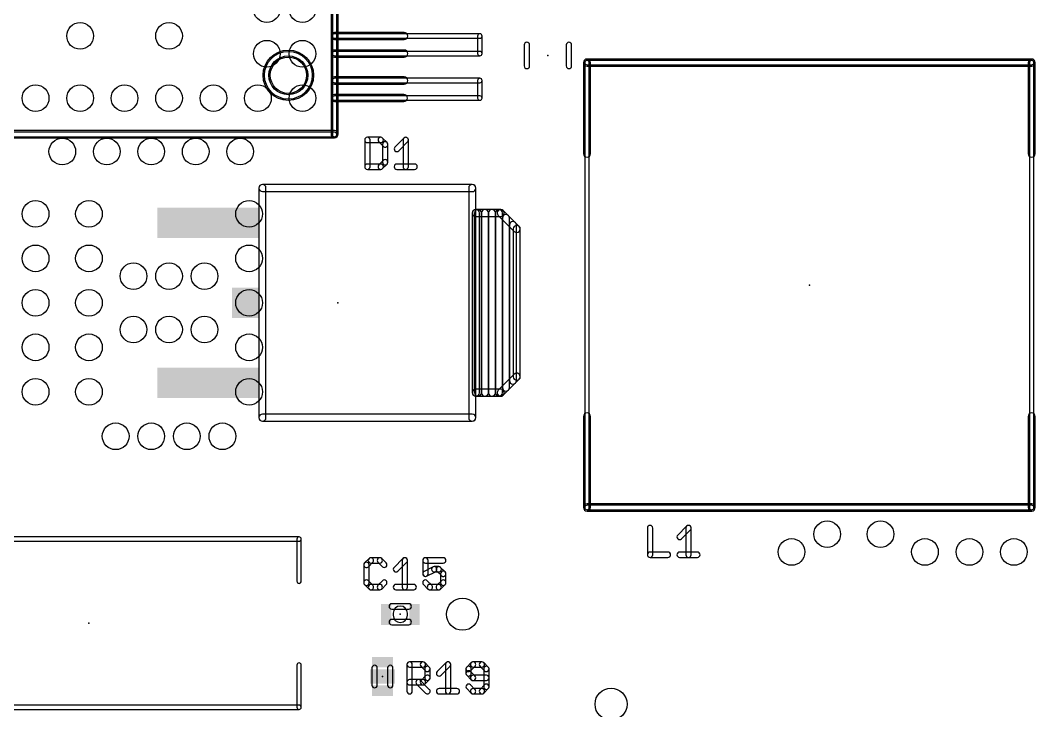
# Model space of a CAD drawing. Extents: x -10 to 136, y -30 to 100.
# Drawn here: x 50.62 to 79.62, y 52.62 to 72.33 of the extents above; entities that cross this region are included whole.
import ezdxf

# ---------------------------------------------------------------- set-up
doc = ezdxf.new("R2010")
doc.units = 0
for name, color, linetype in [('18', 82, 'CONTINUOUS'), ('21', 253, 'CONTINUOUS'), ('23', 7, 'CONTINUOUS'), ('25', 253, 'CONTINUOUS'), ('49', 253, 'CONTINUOUS'), ('51', 253, 'CONTINUOUS')]:
    doc.layers.add(name, color=color, linetype=linetype)

# ---------------------------------------------------------------- blocks, each defined once
blk = doc.blocks.new('RECT')
blk.add_solid([(-0.5, -0.5), (0.5, -0.5), (-0.5, 0.5), (0.5, 0.5)])
blk = doc.blocks.new('ROUNDV')
blk.add_circle((0, 0), 0.5)

msp = doc.modelspace()

# ---------------------------------------------------------------- linework, layer by layer
at = {"layer": '21'}
for points in [[(59.4904, 79.278), (59.4904, 71.878, 1), (59.6936, 71.878), (59.6936, 79.278, 1)], [(59.4904, 71.878), (59.4904, 71.378, 1), (59.6936, 71.378), (59.6936, 71.878, 1)], [(59.592, 71.7764), (61.582, 71.7764, 1), (61.582, 71.9796), (59.592, 71.9796, 1)], [(65.0082, 71.6232), (65.0082, 71.0232, 1), (65.1606, 71.0232), (65.1606, 71.6232, 1)], [(66.2082, 71.6232), (66.2082, 71.0232, 1), (66.3606, 71.0232), (66.3606, 71.6232, 1)], [(59.4904, 71.378), (59.4904, 70.608, 1), (59.6936, 70.608), (59.6936, 71.378, 1)], [(59.592, 71.2764), (61.582, 71.2764, 1), (61.582, 71.4796), (59.592, 71.4796, 1)], [(66.9036, 68.52), (66.9036, 71.12, 1), (66.7004, 71.12), (66.7004, 68.52, 1)], [(66.802, 71.0184), (79.502, 71.0184, 1), (79.502, 71.2216), (66.802, 71.2216, 1)], [(79.4004, 71.12), (79.4004, 68.52, 1), (79.6036, 68.52), (79.6036, 71.12, 1)], [(59.4904, 70.608), (59.4904, 70.108, 1), (59.6936, 70.108), (59.6936, 70.608, 1)], [(59.592, 70.5064), (61.582, 70.5064, 1), (61.582, 70.7096), (59.592, 70.7096, 1)], [(59.4904, 70.108), (59.4904, 69.078, 1), (59.6936, 69.078), (59.6936, 70.108, 1)], [(59.592, 70.0064), (61.572, 70.0064, 1), (61.572, 70.2096), (59.592, 70.2096, 1)], [(59.592, 69.1796), (49.742, 69.1796, 1), (49.742, 68.9764), (59.592, 68.9764, 1)], [(57.6326, 60.985), (57.6326, 67.539, 1), (57.4294, 67.539), (57.4294, 60.985, 1)], [(57.531, 67.4374), (63.5254, 67.437, 1), (63.5254, 67.6402), (57.531, 67.6406, 1)], [(63.5254, 61.087), (57.531, 61.0866, 1), (57.531, 60.8834), (63.5254, 60.8838, 1)], [(66.7004, 61.02), (66.7004, 58.42, 1), (66.9036, 58.42), (66.9036, 61.02, 1)], [(79.6036, 58.42), (79.6036, 61.02, 1), (79.4004, 61.02), (79.4004, 58.42, 1)], [(66.802, 58.3184), (79.502, 58.3184, 1), (79.502, 58.5216), (66.802, 58.5216, 1)], [(58.578, 57.5815), (46.578, 57.5815, 1), (46.578, 57.4545), (58.578, 57.4545, 1)], [(58.6415, 56.318), (58.6415, 57.518, 1), (58.5145, 57.518), (58.5145, 56.318, 1)], [(61.2648, 55.4025), (61.2648, 55.3415, 1), (61.6712, 55.3415), (61.6712, 55.4025, 1)], [(58.6415, 52.718), (58.6415, 53.918, 1), (58.5145, 53.918), (58.5145, 52.718, 1)], [(46.578, 52.6545), (58.578, 52.6545, 1), (58.578, 52.7815), (46.578, 52.7815, 1)]]:
    msp.add_lwpolyline(points, format="xyb", close=True, dxfattribs=at)
for radius in [0.7201, 0.5169]:
    msp.add_circle((58.272, 70.758), radius, dxfattribs=at)
at = {"layer": '23'}
for p in [(65.6844, 71.3232), (73.152, 64.77), (59.69, 64.262), (52.578, 55.118), (61.468, 55.372), (60.96, 53.594)]:
    msp.add_point(p, dxfattribs=at)
at = {"layer": '25'}
for points in [[(60.452, 68.9108), (60.452, 68.1482, 1), (60.6044, 68.1482), (60.6044, 68.9108, 1)], [(60.9095, 68.987), (60.5282, 68.987, 1), (60.5282, 68.8346), (60.9095, 68.8346, 1)], [(61.0905, 68.8376), (60.9634, 68.9647, 1), (60.8556, 68.857), (60.9828, 68.7299, 1)], [(61.1128, 68.2753), (61.1128, 68.7837, 1), (60.9604, 68.7837), (60.9604, 68.2753, 1)], [(61.424, 68.6028), (61.6783, 68.857, 1), (61.5705, 68.9647), (61.3163, 68.7105, 1)], [(61.5482, 68.9108), (61.5482, 68.1482, 1), (61.7006, 68.1482), (61.7006, 68.9108, 1)], [(60.5282, 68.072), (60.9095, 68.072, 1), (60.9095, 68.2244), (60.5282, 68.2244, 1)], [(60.9634, 68.0943), (61.0905, 68.2214, 1), (60.9828, 68.3292), (60.8556, 68.2021, 1)], [(61.3702, 68.072), (61.8786, 68.072, 1), (61.8786, 68.2244), (61.3702, 68.2244, 1)], [(68.5276, 57.8341), (68.5276, 57.0714, 1), (68.68, 57.0714), (68.68, 57.8341, 1)], [(69.4996, 57.526), (69.7539, 57.7802, 1), (69.6461, 57.8879), (69.3919, 57.6337, 1)], [(69.6238, 57.8341), (69.6238, 57.0714, 1), (69.7762, 57.0714), (69.7762, 57.8341, 1)], [(68.6038, 56.9952), (69.1122, 56.9952, 1), (69.1122, 57.1476), (68.6038, 57.1476, 1)], [(69.4458, 56.9952), (69.9542, 56.9952, 1), (69.9542, 57.1476), (69.4458, 57.1476, 1)], [(60.576, 56.9632), (60.4489, 56.8361, 1), (60.5567, 56.7284), (60.6838, 56.8555, 1)], [(60.4266, 56.7822), (60.4266, 56.2738, 1), (60.579, 56.2738), (60.579, 56.7822, 1)], [(60.8841, 56.9856), (60.6299, 56.9856, 1), (60.6299, 56.8332), (60.8841, 56.8332, 1)], [(61.0651, 56.8361), (60.938, 56.9632, 1), (60.8302, 56.8555), (60.9574, 56.7284, 1)], [(61.3986, 56.6013), (61.6529, 56.8555, 1), (61.5451, 56.9632), (61.2909, 56.709, 1)], [(61.5228, 56.9094), (61.5228, 56.1467, 1), (61.6752, 56.1467), (61.6752, 56.9094, 1)], [(62.6952, 56.9856), (62.1867, 56.9856, 1), (62.1867, 56.8332), (62.6952, 56.8332, 1)], [(62.1105, 56.9094), (62.1105, 56.528, 1), (62.2629, 56.528), (62.2629, 56.9094, 1)], [(62.2208, 56.4599), (62.475, 56.587, 1), (62.4069, 56.7233), (62.1527, 56.5962, 1)], [(62.4409, 56.5789), (62.5681, 56.5789, 1), (62.5681, 56.7313), (62.4409, 56.7313, 1)], [(62.5142, 56.6013), (62.6413, 56.4741, 1), (62.749, 56.5819), (62.6219, 56.709, 1)], [(62.619, 56.528), (62.619, 56.2738, 1), (62.7714, 56.2738), (62.7714, 56.528, 1)], [(60.4489, 56.2199), (60.576, 56.0928, 1), (60.6838, 56.2006), (60.5567, 56.3277, 1)], [(60.938, 56.0928), (61.0651, 56.2199, 1), (60.9574, 56.3277), (60.8302, 56.2006, 1)], [(62.3677, 56.2006), (62.2406, 56.3277, 1), (62.1328, 56.2199), (62.26, 56.0928, 1)], [(62.6413, 56.3277), (62.5142, 56.2006, 1), (62.6219, 56.0928), (62.749, 56.2199, 1)], [(60.6299, 56.0705), (60.8841, 56.0705, 1), (60.8841, 56.2229), (60.6299, 56.2229, 1)], [(61.3448, 56.0705), (61.8532, 56.0705, 1), (61.8532, 56.2229), (61.3448, 56.2229, 1)], [(62.5681, 56.2229), (62.3138, 56.2229, 1), (62.3138, 56.0705), (62.5681, 56.0705, 1)], [(61.8123, 53.1749), (61.8123, 53.9376, 1), (61.6599, 53.9376), (61.6599, 53.1749, 1)], [(61.7361, 53.8614), (62.1174, 53.8614, 1), (62.1174, 54.0138), (61.7361, 54.0138, 1)], [(62.0635, 53.8837), (62.1907, 53.7566, 1), (62.2984, 53.8643), (62.1713, 53.9914, 1)], [(62.6319, 53.6295), (62.8862, 53.8837, 1), (62.7784, 53.9914), (62.5242, 53.7372, 1)], [(62.7561, 53.9376), (62.7561, 53.1749, 1), (62.9085, 53.1749), (62.9085, 53.9376, 1)], [(63.4933, 53.9914), (63.3661, 53.8643, 1), (63.4739, 53.7566), (63.601, 53.8837, 1)], [(63.8014, 54.0138), (63.5471, 54.0138, 1), (63.5471, 53.8614), (63.8014, 53.8614, 1)], [(63.9823, 53.8643), (63.8552, 53.9914, 1), (63.7475, 53.8837), (63.8746, 53.7566, 1)], [(62.1683, 53.8104), (62.1683, 53.5562, 1), (62.3207, 53.5562), (62.3207, 53.8104, 1)], [(63.3438, 53.8104), (63.3438, 53.6833, 1), (63.4962, 53.6833), (63.4962, 53.8104, 1)], [(63.3661, 53.6295), (63.4933, 53.5023, 1), (63.601, 53.6101), (63.4739, 53.7372, 1)], [(64.0047, 53.302), (64.0047, 53.8104, 1), (63.8523, 53.8104), (63.8523, 53.302, 1)], [(62.1174, 53.5053), (61.7361, 53.5053, 1), (61.7361, 53.3529), (62.1174, 53.3529, 1)], [(61.9364, 53.3752), (62.1907, 53.121, 1), (62.2984, 53.2288), (62.0442, 53.483, 1)], [(62.1907, 53.6101), (62.0635, 53.483, 1), (62.1713, 53.3752), (62.2984, 53.5023, 1)], [(63.3661, 53.2481), (63.4933, 53.121, 1), (63.601, 53.2288), (63.4739, 53.3559, 1)], [(63.5471, 53.48), (63.9285, 53.48, 1), (63.9285, 53.6324), (63.5471, 53.6324, 1)], [(63.8552, 53.121), (63.9823, 53.2481, 1), (63.8746, 53.3559), (63.7475, 53.2288, 1)], [(62.5781, 53.0987), (63.0865, 53.0987, 1), (63.0865, 53.2511), (62.5781, 53.2511, 1)], [(63.5471, 53.0987), (63.8014, 53.0987, 1), (63.8014, 53.2511), (63.5471, 53.2511, 1)]]:
    msp.add_lwpolyline(points, format="xyb", close=True, dxfattribs=at)
at = {"layer": '49'}
for radius in [38.2532, 37.9738]:
    msp.add_circle((65.024, 49.53), radius, dxfattribs=at)
at = {"layer": '51'}
for points in [[(59.6555, 69.068), (59.6555, 73.918, 1), (59.5285, 73.918), (59.5285, 69.068, 1)], [(63.742, 71.9415), (59.592, 71.9415, 1), (59.592, 71.8145), (63.742, 71.8145, 1)], [(63.8055, 71.378), (63.8055, 71.878, 1), (63.6785, 71.878), (63.6785, 71.378, 1)], [(59.592, 71.3145), (63.742, 71.3145, 1), (63.742, 71.4415), (59.592, 71.4415, 1)], [(66.802, 71.0565), (79.502, 71.0565, 1), (79.502, 71.1835), (66.802, 71.1835, 1)], [(66.8655, 58.42), (66.8655, 71.12, 1), (66.7385, 71.12), (66.7385, 58.42, 1)], [(79.4385, 71.12), (79.4385, 58.42, 1), (79.5655, 58.42), (79.5655, 71.12, 1)], [(63.742, 70.6715), (59.592, 70.6715, 1), (59.592, 70.5445), (63.742, 70.5445, 1)], [(63.8055, 70.108), (63.8055, 70.608, 1), (63.6785, 70.608), (63.6785, 70.108, 1)], [(59.592, 70.0445), (63.742, 70.0445, 1), (63.742, 70.1715), (59.592, 70.1715, 1)], [(49.742, 69.0045), (59.592, 69.0045, 1), (59.592, 69.1315), (49.742, 69.1315, 1)], [(63.4234, 67.539), (63.423, 60.9846, 1), (63.6262, 60.9846), (63.6266, 67.539, 1)], [(63.627, 66.7258), (64.3382, 66.7258, 1), (64.3382, 66.929), (63.627, 66.929, 1)], [(63.7286, 61.6966), (63.7286, 66.8274, 1), (63.5254, 66.8274), (63.5254, 61.6966, 1)], [(63.627, 66.7275), (64.3382, 66.7275, 1), (64.3382, 66.9273), (63.627, 66.9273, 1)], [(63.7269, 61.6966), (63.7269, 66.8274, 1), (63.5271, 66.8274), (63.5271, 61.6966, 1)], [(63.5861, 66.8274), (63.5861, 61.6966, 1), (63.7859, 61.6966), (63.7859, 66.8274, 1)], [(63.7859, 66.8274), (63.7859, 61.6966, 1), (63.9857, 61.6966), (63.9857, 66.8274, 1)], [(63.9857, 66.8274), (63.9857, 61.6966, 1), (64.1855, 61.6966), (64.1855, 66.8274, 1)], [(64.1855, 66.8274), (64.1855, 61.6966, 1), (64.3853, 61.6966), (64.3853, 66.8274, 1)], [(64.2664, 66.7556), (64.7236, 66.2984, 1), (64.8672, 66.442), (64.41, 66.8992, 1)], [(64.2676, 66.7568), (64.7248, 66.2996, 1), (64.866, 66.4408), (64.4088, 66.898, 1)], [(64.3853, 66.6804), (64.3853, 61.8436, 1), (64.5851, 61.8436), (64.5851, 66.6804, 1)], [(64.5851, 66.4806), (64.5851, 62.0434, 1), (64.7849, 62.0434), (64.7849, 66.4806, 1)], [(64.6938, 66.3702), (64.6938, 62.1538, 1), (64.897, 62.1538), (64.897, 66.3702, 1)], [(64.6955, 66.3702), (64.6955, 62.1538, 1), (64.8953, 62.1538), (64.8953, 66.3702, 1)], [(64.7236, 62.2256), (64.2664, 61.7684, 1), (64.41, 61.6248), (64.8672, 62.082, 1)], [(64.7248, 62.2244), (64.2676, 61.7672, 1), (64.4088, 61.626), (64.866, 62.0832, 1)], [(64.3382, 61.7982), (63.627, 61.7982, 1), (63.627, 61.595), (64.3382, 61.595, 1)], [(64.3382, 61.7965), (63.627, 61.7965, 1), (63.627, 61.5967), (64.3382, 61.5967, 1)], [(79.502, 58.4835), (66.802, 58.4835, 1), (66.802, 58.3565), (79.502, 58.3565, 1)], [(61.223, 55.5198), (61.713, 55.5198, 1), (61.713, 55.6722), (61.223, 55.6722, 1)], [(61.713, 55.2242), (61.223, 55.2242, 1), (61.223, 55.0718), (61.713, 55.0718, 1)], [(60.8122, 53.349), (60.8122, 53.839, 1), (60.6598, 53.839), (60.6598, 53.349, 1)], [(61.1078, 53.839), (61.1078, 53.349, 1), (61.2602, 53.349), (61.2602, 53.839, 1)]]:
    msp.add_lwpolyline(points, format="xyb", close=True, dxfattribs=at)
for radius in [0.682, 0.555]:
    msp.add_circle((58.272, 70.758), radius, dxfattribs=at)

# ---------------------------------------------------------------- block references
at = {"layer": '18'}
for p, xscale, yscale in [((57.658, 72.644), 0.762, 0.762), ((58.674, 72.644), 0.762, 0.762), ((52.324, 71.882), 0.762, 0.762), ((54.864, 71.882), 0.762, 0.762), ((57.658, 71.374), 0.762, 0.762), ((58.674, 71.374), 0.762, 0.762), ((51.054, 70.104), 0.762, 0.762), ((52.324, 70.104), 0.762, 0.762), ((53.594, 70.104), 0.762, 0.762), ((54.864, 70.104), 0.762, 0.762), ((56.134, 70.104), 0.762, 0.762), ((57.404, 70.104), 0.762, 0.762), ((58.674, 70.104), 0.762, 0.762), ((51.816, 68.58), 0.762, 0.762), ((53.086, 68.58), 0.762, 0.762), ((54.356, 68.58), 0.762, 0.762), ((55.626, 68.58), 0.762, 0.762), ((56.896, 68.58), 0.762, 0.762), ((51.054, 66.802), 0.762, 0.762), ((52.578, 66.802), 0.762, 0.762), ((57.15, 66.802), 0.762, 0.762), ((51.054, 65.532), 0.762, 0.762), ((52.578, 65.532), 0.762, 0.762), ((57.15, 65.532), 0.762, 0.762), ((53.848, 65.024), 0.762, 0.762), ((54.864, 65.024), 0.762, 0.762), ((55.88, 65.024), 0.762, 0.762), ((51.054, 64.262), 0.762, 0.762), ((52.578, 64.262), 0.762, 0.762), ((57.15, 64.262), 0.762, 0.762), ((53.848, 63.5), 0.762, 0.762), ((54.864, 63.5), 0.762, 0.762), ((55.88, 63.5), 0.762, 0.762), ((51.054, 62.992), 0.762, 0.762), ((52.578, 62.992), 0.762, 0.762), ((57.15, 62.992), 0.762, 0.762), ((51.054, 61.722), 0.762, 0.762), ((52.578, 61.722), 0.762, 0.762), ((57.15, 61.722), 0.762, 0.762), ((53.34, 60.452), 0.762, 0.762), ((54.356, 60.452), 0.762, 0.762), ((55.372, 60.452), 0.762, 0.762), ((56.388, 60.452), 0.762, 0.762), ((73.66, 57.658), 0.762, 0.762), ((75.184, 57.658), 0.762, 0.762), ((72.644, 57.15), 0.762, 0.762), ((76.454, 57.15), 0.762, 0.762), ((77.724, 57.15), 0.762, 0.762), ((78.994, 57.15), 0.762, 0.762), ((63.246, 55.372), 0.9144, 0.9144), ((67.4878, 52.8066), 0.9144, 0.9144)]:
    msp.add_blockref('ROUNDV', p, dxfattribs=dict(at, xscale=xscale, yscale=yscale))
at = {"layer": '21'}
for p, xscale, yscale, rotation in [((57.0484, 64.262), 0.8636, 0.762, 270), ((60.96, 53.594), 0.4064, 0.7112, 90)]:
    msp.add_blockref('RECT', p, dxfattribs=dict(at, xscale=xscale, yscale=yscale, rotation=rotation))
at = {"layer": '51'}
for p, xscale, yscale, rotation in [((55.9816, 66.548), 0.8636, 2.8956, 270), ((55.9816, 61.976), 0.8636, 2.8956, 270), ((60.9649, 54.0028), 0.3, 0.5999, 90), ((60.9649, 53.19), 0.3, 0.5999, 90)]:
    msp.add_blockref('RECT', p, dxfattribs=dict(at, xscale=xscale, yscale=yscale, rotation=rotation))
at = {"layer": '51', "xscale": 0.3, "yscale": 0.5999}
for p in [(61.064, 55.3672), (61.8768, 55.3672)]:
    msp.add_blockref('RECT', p, dxfattribs=at)

doc.saveas('drawing.dxf')
